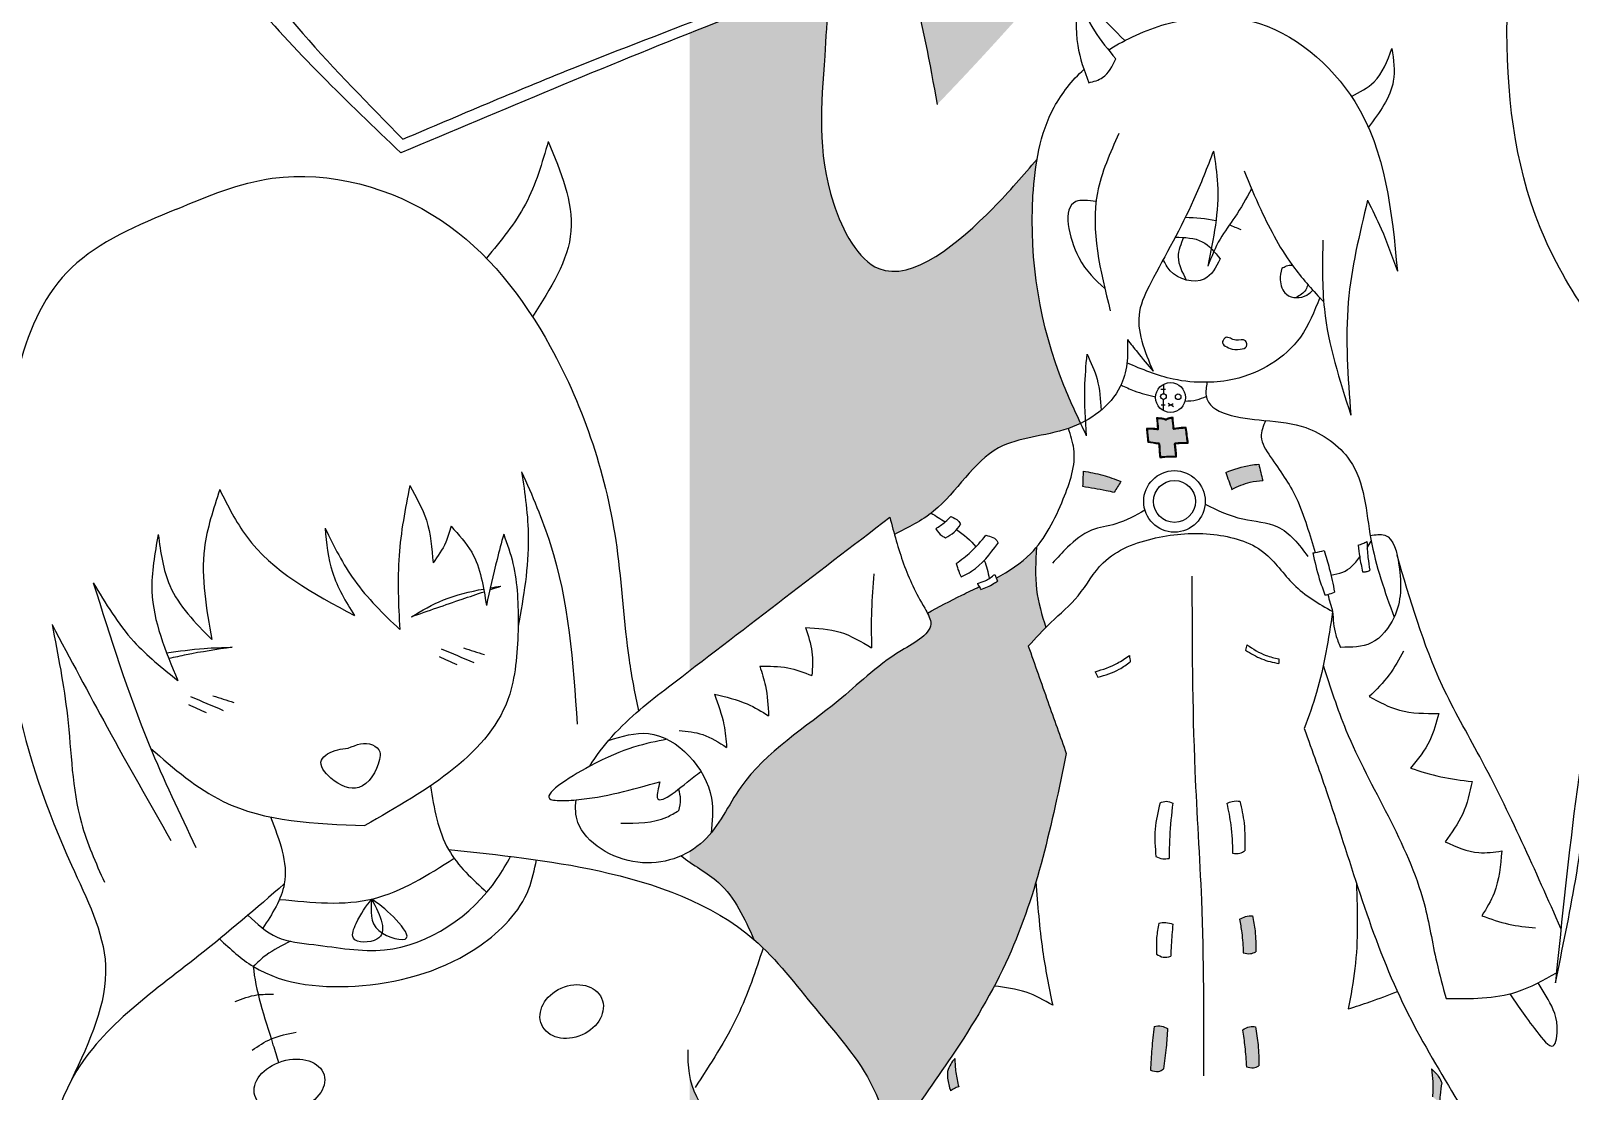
# Model space of a CAD drawing. Header units: inches. Extents: x -573 to 160, y -1 to 711.
# Drawn here: x 3.978 to 5.844, y 3.908 to 5.193 of the extents above; entities that cross this region are included whole.
import ezdxf

# ---------------------------------------------------------------- set-up
doc = ezdxf.new("R2010")
doc.units = ezdxf.units.IN
doc.header["$MEASUREMENT"] = 0
doc.layers.add('HarbyDwg', color=5, linetype='Continuous')

msp = doc.modelspace()

# ---------------------------------------------------------------- hatches: boundary and pattern name
at = {"layer": 'HarbyDwg'}
h = msp.add_hatch(color=256, dxfattribs=at)
h.dxf.hatch_style = 1
edge = h.paths.add_edge_path()
edge.add_spline(control_points=[(5.22559, 5.26639), (5.21067, 5.28538), (5.19689, 5.30531), (5.1831, 5.32523)], knot_values=[0, 0, 0, 0, 7.2551897, 7.2551897, 7.2551897, 7.2551897], degree=3, periodic=0)
edge.add_spline(control_points=[(5.1831, 5.32523), (5.19056, 5.33633), (5.19802, 5.34742), (5.20579, 5.35825)], knot_values=[12.7191653, 12.7191653, 12.7191653, 12.7191653, 16.7176119, 16.7176119, 16.7176119, 16.7176119], degree=3, periodic=0)
edge.add_spline(control_points=[(5.20579, 5.35825), (5.18645, 5.35112), (5.1277, 5.32948), (5.07069, 5.30359), (5.03245, 5.28622)], knot_values=[0, 0, 0, 0, 6.1832952, 18.7759695, 18.7759695, 18.7759695, 18.7759695], degree=3, periodic=0)
edge.add_spline(control_points=[(5.03245, 5.28622), (5.03649, 5.275), (5.05696, 5.21576), (5.06788, 5.1538), (5.07673, 5.10362)], knot_values=[2.7048048, 2.7048048, 2.7048048, 2.7048048, 6.2803908, 21.5142201, 21.5142201, 21.5142201, 21.5142201], degree=3, periodic=0)
edge.add_spline(control_points=[(5.07673, 5.10362), (5.08833, 5.11577), (5.13909, 5.16898), (5.18792, 5.22397), (5.22559, 5.26639)], knot_values=[0, 0, 0, 0, 5.0401751, 22.0592786, 22.0592786, 22.0592786, 22.0592786], degree=3, periodic=0)
h = msp.add_hatch(color=256, dxfattribs=at)
h.dxf.hatch_style = 1
edge = h.paths.add_edge_path()
edge.add_spline(control_points=[(5.0696, 4.60857), (5.07052, 4.60928), (5.1004, 4.63283), (5.13635, 4.70048), (5.20697, 4.70129), (5.23578, 4.71128)], knot_values=[13.8746824, 13.8746824, 13.8746824, 13.8746824, 14.2245921, 25.2513788, 34.0186344, 34.0186344, 34.0186344, 34.0186344], degree=3, periodic=0)
edge.add_spline(control_points=[(5.23578, 4.71128), (5.24086, 4.71304), (5.24587, 4.7151), (5.25073, 4.71745)], knot_values=[12.3273448, 12.3273448, 12.3273448, 12.3273448, 13.8746824, 13.8746824, 13.8746824, 13.8746824], degree=3, periodic=0)
edge.add_spline(control_points=[(5.25073, 4.71745), (5.24354, 4.73262), (5.20418, 4.8184), (5.18591, 4.92866), (5.19529, 5.02288), (5.19784, 5.03742)], knot_values=[1.6679385, 1.6679385, 1.6679385, 1.6679385, 6.7005043, 29.9748835, 34.3374655, 34.3374655, 34.3374655, 34.3374655], degree=3, periodic=0)
edge.add_spline(control_points=[(5.19784, 5.03742), (5.1814, 5.01824), (5.13292, 4.96164), (5.01144, 4.85829), (4.92731, 5.01587), (4.93976, 5.13381), (4.94404, 5.22438), (4.94534, 5.25557)], knot_values=[3.9433844, 3.9433844, 3.9433844, 3.9433844, 11.9532997, 27.5717332, 37.2291887, 55.0900031, 64.4137995, 64.4137995, 64.4137995, 64.4137995], degree=3, periodic=0)
edge.add_spline(control_points=[(4.94534, 5.25557), (4.89599, 5.23665), (4.83969, 5.21505), (4.78363, 5.19285), (4.7767, 5.1901)], knot_values=[0, 0, 0, 0, 15.8540301, 18.0905307, 18.0905307, 18.0905307, 18.0905307], degree=3, periodic=0)
edge.add_line((4.7767, 5.1901), (4.7767, 4.41757))
edge.add_spline(control_points=[(4.7767, 4.41757), (4.8554, 4.47788), (4.93742, 4.54078), (5.01945, 4.60369)], knot_values=[92.8459171, 92.8459171, 92.8459171, 92.8459171, 123.3378425, 123.3378425, 123.3378425, 123.3378425], degree=3, periodic=0)
edge.add_spline(control_points=[(5.01945, 4.60369), (5.02128, 4.59671), (5.02312, 4.58974), (5.02503, 4.58282)], knot_values=[0, 0, 0, 0, 2.1385249, 2.1385249, 2.1385249, 2.1385249], degree=3, periodic=0)
edge.add_spline(control_points=[(5.02503, 4.58282), (5.0405, 4.59047), (5.05596, 4.59812), (5.0696, 4.60857)], knot_values=[34.0186344, 34.0186344, 34.0186344, 34.0186344, 39.1637325, 39.1637325, 39.1637325, 39.1637325], degree=3, periodic=0)
edge = h.paths.add_edge_path()
edge.add_spline(control_points=[(5.14599, 4.03536), (5.15207, 4.04689), (5.17213, 4.08763), (5.18725, 4.13039), (5.19648, 4.16153)], knot_values=[15.8918483, 15.8918483, 15.8918483, 15.8918483, 19.8135755, 29.5701851, 29.5701851, 29.5701851, 29.5701851], degree=3, periodic=0)
edge.add_spline(control_points=[(5.19648, 4.16153), (5.21152, 4.21226), (5.22243, 4.26469), (5.23334, 4.31712)], knot_values=[0, 0, 0, 0, 15.8918483, 15.8918483, 15.8918483, 15.8918483], degree=3, periodic=0)
edge.add_spline(control_points=[(5.23334, 4.31712), (5.22587, 4.33813), (5.21044, 4.38157), (5.19509, 4.42503), (5.18717, 4.44747)], knot_values=[0, 0, 0, 0, 6.6917164, 13.8285183, 13.8285183, 13.8285183, 13.8285183], degree=3, periodic=0)
edge.add_spline(control_points=[(5.18717, 4.44747), (5.19417, 4.45505), (5.20118, 4.46264), (5.20847, 4.46995)], knot_values=[0, 0, 0, 0, 3.0975504, 3.0975504, 3.0975504, 3.0975504], degree=3, periodic=0)
edge.add_spline(control_points=[(5.20847, 4.46995), (5.20385, 4.48514), (5.19419, 4.5169), (5.19616, 4.55006), (5.19718, 4.56737)], knot_values=[0, 0, 0, 0, 4.7231737, 9.8762576, 9.8762576, 9.8762576, 9.8762576], degree=3, periodic=0)
edge.add_spline(control_points=[(5.19718, 4.56737), (5.19497, 4.5647), (5.18134, 4.54958), (5.16382, 4.53828), (5.14836, 4.52993)], knot_values=[9.2694409, 9.2694409, 9.2694409, 9.2694409, 10.3332423, 15.528928, 15.528928, 15.528928, 15.528928], degree=3, periodic=0)
edge.add_spline(control_points=[(5.14836, 4.52993), (5.14884, 4.52872), (5.14932, 4.52752), (5.14979, 4.52631)], knot_values=[0.4736276, 0.4736276, 0.4736276, 0.4736276, 0.8627626, 0.8627626, 0.8627626, 0.8627626], degree=3, periodic=0)
edge.add_spline(control_points=[(5.14979, 4.52631), (5.14831, 4.52522), (5.14226, 4.52076), (5.13521, 4.51802), (5.1299, 4.51595)], knot_values=[0, 0, 0, 0, 0.5518864, 2.2495947, 2.2495947, 2.2495947, 2.2495947], degree=3, periodic=0)
edge.add_spline(control_points=[(5.1299, 4.51595), (5.1292, 4.51713), (5.1285, 4.51831), (5.12781, 4.51949)], knot_values=[0.443258, 0.443258, 0.443258, 0.443258, 0.8541833, 0.8541833, 0.8541833, 0.8541833], degree=3, periodic=0)
edge.add_spline(control_points=[(5.12781, 4.51949), (5.12077, 4.51606), (5.09919, 4.5058), (5.07872, 4.49484), (5.06495, 4.48747)], knot_values=[0, 0, 0, 0, 2.2935591, 7.0094229, 7.0094229, 7.0094229, 7.0094229], degree=3, periodic=0)
edge.add_spline(control_points=[(5.06495, 4.48747), (5.06697, 4.48374), (5.07541, 4.4649), (5.01052, 4.43216), (4.94896, 4.36744), (4.84892, 4.30762), (4.81654, 4.23761), (4.80277, 4.22088)], knot_values=[12.4775468, 12.4775468, 12.4775468, 12.4775468, 13.6770218, 18.6102738, 28.4249714, 44.2063048, 50.7873441, 50.7873441, 50.7873441, 50.7873441], degree=3, periodic=0)
edge.add_spline(control_points=[(4.80277, 4.22088), (4.79995, 4.21746), (4.79222, 4.20904), (4.78288, 4.20206), (4.7767, 4.19843)], knot_values=[50.7873441, 50.7873441, 50.7873441, 50.7873441, 52.1341272, 54.2635575, 54.2635575, 54.2635575, 54.2635575], degree=3, periodic=0)
edge.add_line((4.7767, 4.19843), (4.7767, 4.18577))
edge.add_spline(control_points=[(4.7767, 4.18577), (4.78839, 4.17767), (4.82625, 4.15578), (4.84337, 4.11729), (4.85468, 4.09186)], knot_values=[119.0645794, 119.0645794, 119.0645794, 119.0645794, 123.2426178, 131.3750653, 131.3750653, 131.3750653, 131.3750653], degree=3, periodic=0)
edge.add_spline(control_points=[(4.85468, 4.09186), (4.85852, 4.08852), (4.86227, 4.08507), (4.86593, 4.08152)], knot_values=[38.9401481, 38.9401481, 38.9401481, 38.9401481, 40.4866607, 40.4866607, 40.4866607, 40.4866607], degree=3, periodic=0)
edge.add_spline(control_points=[(4.86593, 4.08152), (4.88892, 4.05925), (4.93267, 4.00145), (4.99841, 3.92958), (5.0159, 3.86828), (5.02249, 3.84517)], knot_values=[40.4866607, 40.4866607, 40.4866607, 40.4866607, 50.1974086, 61.9892105, 69.1214881, 69.1214881, 69.1214881, 69.1214881], degree=3, periodic=0)
edge.add_spline(control_points=[(5.02249, 3.84517), (5.04544, 3.8807), (5.09073, 3.94202), (5.13064, 4.00627), (5.14599, 4.03536)], knot_values=[29.5701851, 29.5701851, 29.5701851, 29.5701851, 42.2426327, 52.1331981, 52.1331981, 52.1331981, 52.1331981], degree=3, periodic=0)
h = msp.add_hatch(color=256, dxfattribs=at)
h.dxf.hatch_style = 1
edge = h.paths.add_edge_path()
edge.add_spline(control_points=[(5.29946, 4.64702), (5.29219, 4.64982), (5.27737, 4.65553), (5.26169, 4.65813), (5.25371, 4.65946)], knot_values=[0, 0, 0, 0, 2.3308009, 4.7523454, 4.7523454, 4.7523454, 4.7523454], degree=3, periodic=0)
edge.add_spline(control_points=[(5.25371, 4.65946), (5.25352, 4.65333), (5.25332, 4.64721), (5.25313, 4.64109)], knot_values=[0, 0, 0, 0, 1.8379056, 1.8379056, 1.8379056, 1.8379056], degree=3, periodic=0)
edge.add_spline(control_points=[(5.25313, 4.64109), (5.2626, 4.63955), (5.27542, 4.63747), (5.2881, 4.63472), (5.29142, 4.63401)], knot_values=[0, 0, 0, 0, 2.8766276, 3.8941173, 3.8941173, 3.8941173, 3.8941173], degree=3, periodic=0)
edge.add_spline(control_points=[(5.29142, 4.63401), (5.2941, 4.63834), (5.29678, 4.64268), (5.29946, 4.64702)], knot_values=[0, 0, 0, 0, 1.5295914, 1.5295914, 1.5295914, 1.5295914], degree=3, periodic=0)
edge = h.paths.add_edge_path()
edge.add_spline(control_points=[(5.37789, 4.7114), (5.37585, 4.71132), (5.37381, 4.71124), (5.3692, 4.71089), (5.36665, 4.71055), (5.36412, 4.71001)], knot_values=[2.027435, 2.027435, 2.027435, 2.027435, 2.6397128, 2.6397128, 3.432109, 3.432109, 3.432109, 3.432109], degree=3, periodic=0)
edge.add_arc((5.36391, 4.71098), 0.001, 185.24789, 282.18044, ccw=False)
edge.add_spline(control_points=[(5.36291, 4.71089), (5.36253, 4.71503), (5.36215, 4.71918), (5.36177, 4.72336), (5.36176, 4.7234), (5.36176, 4.72344)], knot_values=[3.432109, 3.432109, 3.432109, 3.432109, 4.6798219, 4.6798219, 4.6924251, 4.6924251, 4.6924251, 4.6924251], degree=3, periodic=0)
edge.add_spline(control_points=[(5.36176, 4.72344), (5.36083, 4.72347), (5.35999, 4.72345), (5.35832, 4.72311), (5.35748, 4.72282), (5.35586, 4.72215), (5.35509, 4.72178), (5.3543, 4.72141)], knot_values=[4.8672428, 4.8672428, 4.8672428, 4.8672428, 5.1537565, 5.1537565, 5.4402703, 5.4402703, 5.6954304, 5.6954304, 5.6954304, 5.6954304], degree=3, periodic=0)
edge.add_spline(control_points=[(5.35353, 4.72137), (5.3525, 4.72174), (5.35152, 4.7221), (5.34955, 4.72258), (5.34853, 4.72273), (5.34628, 4.72292), (5.34504, 4.72295), (5.34379, 4.72295)], knot_values=[5.6954304, 5.6954304, 5.6954304, 5.6954304, 6.0213394, 6.0213394, 6.3472485, 6.3472485, 6.7229393, 6.7229393, 6.7229393, 6.7229393], degree=3, periodic=0)
edge.add_spline(control_points=[(5.34379, 4.72295), (5.34411, 4.7189), (5.34443, 4.71485), (5.34476, 4.71076), (5.34476, 4.71072), (5.34477, 4.71068)], knot_values=[6.9388914, 6.9388914, 6.9388914, 6.9388914, 8.157943, 8.157943, 8.1702567, 8.1702567, 8.1702567, 8.1702567], degree=3, periodic=0)
edge.add_arc((5.34377, 4.7106), 0.001, -94.91769, 4.56717, ccw=False)
edge.add_spline(control_points=[(5.34363, 4.70961), (5.34154, 4.7099), (5.33943, 4.71007), (5.33539, 4.71026), (5.33347, 4.71029), (5.33154, 4.71031)], knot_values=[8.1702567, 8.1702567, 8.1702567, 8.1702567, 8.8172014, 8.8172014, 9.3925584, 9.3925584, 9.3925584, 9.3925584], degree=3, periodic=0)
edge.add_spline(control_points=[(5.33154, 4.71031), (5.33202, 4.70544), (5.3325, 4.70056), (5.33299, 4.69564), (5.333, 4.69559), (5.333, 4.69554)], knot_values=[9.6153524, 9.6153524, 9.6153524, 9.6153524, 11.0853441, 11.0853441, 11.1001925, 11.1001925, 11.1001925, 11.1001925], degree=3, periodic=0)
edge.add_spline(control_points=[(5.333, 4.69554), (5.3367, 4.69494), (5.3404, 4.69434), (5.34452, 4.69372), (5.34494, 4.69366), (5.34535, 4.6936)], knot_values=[11.2541217, 11.2541217, 11.2541217, 11.2541217, 12.3790291, 12.3790291, 12.5054295, 12.5054295, 12.5054295, 12.5054295], degree=3, periodic=0)
edge.add_arc((5.34521, 4.69261), 0.001, 4.56717, 81.57912, ccw=False)
edge.add_spline(control_points=[(5.3462, 4.69269), (5.34662, 4.68749), (5.34703, 4.68228), (5.34745, 4.67702), (5.34746, 4.67697), (5.34746, 4.67692)], knot_values=[12.5054295, 12.5054295, 12.5054295, 12.5054295, 14.0722951, 14.0722951, 14.088122, 14.088122, 14.088122, 14.088122], degree=3, periodic=0)
edge.add_spline(control_points=[(5.34746, 4.67692), (5.34988, 4.67715), (5.3523, 4.67737), (5.35762, 4.67772), (5.36053, 4.6778), (5.36427, 4.67777), (5.36511, 4.67776), (5.36596, 4.67775)], knot_values=[14.2911625, 14.2911625, 14.2911625, 14.2911625, 15.0178247, 15.0178247, 15.8799017, 15.8799017, 16.1326732, 16.1326732, 16.1326732, 16.1326732], degree=3, periodic=0)
edge.add_spline(control_points=[(5.36596, 4.67775), (5.36551, 4.68266), (5.36506, 4.68756), (5.3646, 4.69251), (5.3646, 4.69256), (5.36459, 4.69261)], knot_values=[16.3548886, 16.3548886, 16.3548886, 16.3548886, 17.8316708, 17.8316708, 17.8465878, 17.8465878, 17.8465878, 17.8465878], degree=3, periodic=0)
edge.add_arc((5.36559, 4.6927), 0.001, 96.86599, 185.24789, ccw=False)
edge.add_spline(control_points=[(5.36547, 4.69369), (5.36783, 4.69398), (5.3702, 4.69418), (5.37496, 4.69433), (5.37733, 4.6943), (5.3798, 4.69424), (5.37991, 4.69424), (5.38002, 4.69424)], knot_values=[17.8465878, 17.8465878, 17.8465878, 17.8465878, 18.5526205, 18.5526205, 19.2586532, 19.2586532, 19.2906453, 19.2906453, 19.2906453, 19.2906453], degree=3, periodic=0)
edge.add_spline(control_points=[(5.38002, 4.69424), (5.37932, 4.6999), (5.37861, 4.70556), (5.37791, 4.71128), (5.3779, 4.71134), (5.37789, 4.7114)], knot_values=[0.1158863, 0.1158863, 0.1158863, 0.1158863, 1.8275807, 1.8275807, 1.8448705, 1.8448705, 1.8448705, 1.8448705], degree=3, periodic=0)
edge = h.paths.add_edge_path()
edge.add_spline(control_points=[(5.47141, 4.64809), (5.46979, 4.6547), (5.46818, 4.66131), (5.46656, 4.66791)], knot_values=[0, 0, 0, 0, 2.0403071, 2.0403071, 2.0403071, 2.0403071], degree=3, periodic=0)
edge.add_spline(control_points=[(5.46656, 4.66791), (5.46324, 4.66755), (5.44951, 4.66605), (5.43642, 4.66147), (5.42649, 4.658)], knot_values=[0, 0, 0, 0, 0.9993635, 4.1369419, 4.1369419, 4.1369419, 4.1369419], degree=3, periodic=0)
edge.add_spline(control_points=[(5.42649, 4.658), (5.42895, 4.65112), (5.43141, 4.64423), (5.43387, 4.63734)], knot_values=[0, 0, 0, 0, 2.1940487, 2.1940487, 2.1940487, 2.1940487], degree=3, periodic=0)
edge.add_spline(control_points=[(5.43387, 4.63734), (5.44118, 4.64077), (5.45317, 4.64638), (5.46629, 4.64761), (5.47141, 4.64809)], knot_values=[0, 0, 0, 0, 2.3970352, 3.9302289, 3.9302289, 3.9302289, 3.9302289], degree=3, periodic=0)
h = msp.add_hatch(color=256, dxfattribs=at)
h.dxf.hatch_style = 1
edge = h.paths.add_edge_path()
edge.add_spline(control_points=[(5.10295, 3.91322), (5.10156, 3.91905), (5.09887, 3.93036), (5.09842, 3.94198), (5.0982, 3.94762)], knot_values=[0, 0, 0, 0, 1.7915254, 3.4803086, 3.4803086, 3.4803086, 3.4803086], degree=3, periodic=0)
edge.add_spline(control_points=[(5.0982, 3.94762), (5.09642, 3.9454), (5.09261, 3.94065), (5.09037, 3.93498), (5.08918, 3.93196)], knot_values=[0, 0, 0, 0, 0.8497092, 1.8162286, 1.8162286, 1.8162286, 1.8162286], degree=3, periodic=0)
edge.add_spline(control_points=[(5.08918, 3.93196), (5.08916, 3.92918), (5.08912, 3.92111), (5.09145, 3.91333), (5.09298, 3.90824)], knot_values=[0, 0, 0, 0, 0.8307762, 2.4135888, 2.4135888, 2.4135888, 2.4135888], degree=3, periodic=0)
edge.add_spline(control_points=[(5.09298, 3.90824), (5.0943, 3.90925), (5.0973, 3.91153), (5.10092, 3.91262), (5.10295, 3.91322)], knot_values=[0, 0, 0, 0, 0.4956741, 1.1226551, 1.1226551, 1.1226551, 1.1226551], degree=3, periodic=0)
edge = h.paths.add_edge_path()
edge.add_spline(control_points=[(5.35109, 3.93498), (5.35226, 3.94356), (5.35448, 3.95983), (5.35553, 3.97622), (5.35603, 3.98397)], knot_values=[0, 0, 0, 0, 2.5965977, 4.9256841, 4.9256841, 4.9256841, 4.9256841], degree=3, periodic=0)
edge.add_spline(control_points=[(5.35603, 3.98397), (5.35368, 3.98525), (5.34856, 3.98805), (5.34278, 3.98695), (5.33964, 3.98636)], knot_values=[0, 0, 0, 0, 0.7773142, 1.7025346, 1.7025346, 1.7025346, 1.7025346], degree=3, periodic=0)
edge.add_spline(control_points=[(5.33964, 3.98636), (5.33866, 3.9773), (5.33677, 3.95973), (5.3357, 3.94209), (5.33518, 3.93354)], knot_values=[0, 0, 0, 0, 2.7336056, 5.3006935, 5.3006935, 5.3006935, 5.3006935], degree=3, periodic=0)
edge.add_spline(control_points=[(5.33518, 3.93354), (5.33856, 3.93241), (5.34423, 3.93051), (5.34912, 3.93369), (5.35109, 3.93498)], knot_values=[0, 0, 0, 0, 0.9994287, 1.6754984, 1.6754984, 1.6754984, 1.6754984], degree=3, periodic=0)
edge = h.paths.add_edge_path()
edge.add_spline(control_points=[(5.46681, 3.93852), (5.46666, 3.94706), (5.46639, 3.96304), (5.46382, 3.97881), (5.46263, 3.98615)], knot_values=[0, 0, 0, 0, 2.558091, 4.7873097, 4.7873097, 4.7873097, 4.7873097], degree=3, periodic=0)
edge.add_spline(control_points=[(5.46263, 3.98615), (5.46017, 3.98638), (5.45452, 3.98689), (5.44966, 3.98385), (5.44691, 3.98214)], knot_values=[0, 0, 0, 0, 0.7219401, 1.6613773, 1.6613773, 1.6613773, 1.6613773], degree=3, periodic=0)
edge.add_spline(control_points=[(5.44691, 3.98214), (5.4479, 3.97537), (5.45006, 3.96054), (5.45101, 3.94559), (5.45153, 3.93746)], knot_values=[0, 0, 0, 0, 2.051096, 4.4927456, 4.4927456, 4.4927456, 4.4927456], degree=3, periodic=0)
edge.add_spline(control_points=[(5.45153, 3.93746), (5.45442, 3.93677), (5.45966, 3.93551), (5.46459, 3.93759), (5.46681, 3.93852)], knot_values=[0, 0, 0, 0, 0.864678, 1.5676256, 1.5676256, 1.5676256, 1.5676256], degree=3, periodic=0)
edge = h.paths.add_edge_path()
edge.add_spline(control_points=[(5.68545, 3.89284), (5.68576, 3.89629), (5.68652, 3.90475), (5.6876, 3.91318), (5.68824, 3.91816)], knot_values=[0, 0, 0, 0, 1.0406961, 2.5480408, 2.5480408, 2.5480408, 2.5480408], degree=3, periodic=0)
edge.add_spline(control_points=[(5.68824, 3.91816), (5.68725, 3.92048), (5.68447, 3.92697), (5.67926, 3.93182), (5.67591, 3.93493)], knot_values=[0, 0, 0, 0, 0.7502267, 2.1011337, 2.1011337, 2.1011337, 2.1011337], degree=3, periodic=0)
edge.add_spline(control_points=[(5.67591, 3.93493), (5.67661, 3.92984), (5.67816, 3.9186), (5.67745, 3.90726), (5.67706, 3.90106)], knot_values=[0, 0, 0, 0, 1.5381579, 3.3970357, 3.3970357, 3.3970357, 3.3970357], degree=3, periodic=0)
edge.add_spline(control_points=[(5.67706, 3.90106), (5.67956, 3.89942), (5.68296, 3.8972), (5.68493, 3.89374), (5.68545, 3.89284)], knot_values=[0, 0, 0, 0, 0.8761099, 1.1864214, 1.1864214, 1.1864214, 1.1864214], degree=3, periodic=0)
edge = h.paths.add_edge_path()
edge.add_spline(control_points=[(5.46311, 4.07682), (5.46305, 4.08538), (5.46295, 4.10012), (5.46012, 4.11458), (5.45893, 4.12065)], knot_values=[0, 0, 0, 0, 2.558091, 4.411066, 4.411066, 4.411066, 4.411066], degree=3, periodic=0)
edge.add_spline(control_points=[(5.45893, 4.12065), (5.45612, 4.12049), (5.45059, 4.12016), (5.44565, 4.11768), (5.44322, 4.11647)], knot_values=[0, 0, 0, 0, 0.834733, 1.6411298, 1.6411298, 1.6411298, 1.6411298], degree=3, periodic=0)
edge.add_spline(control_points=[(5.44322, 4.11647), (5.44421, 4.11103), (5.44668, 4.09758), (5.4474, 4.08391), (5.44783, 4.07577)], knot_values=[0, 0, 0, 0, 1.6577013, 4.0993509, 4.0993509, 4.0993509, 4.0993509], degree=3, periodic=0)
edge.add_spline(control_points=[(5.44783, 4.07577), (5.45072, 4.07508), (5.45596, 4.07382), (5.4609, 4.07589), (5.46311, 4.07682)], knot_values=[0, 0, 0, 0, 0.864678, 1.5676256, 1.5676256, 1.5676256, 1.5676256], degree=3, periodic=0)
h = msp.add_hatch(color=256, dxfattribs=at)
h.dxf.hatch_style = 1
edge = h.paths.add_edge_path()
edge.add_spline(control_points=[(4.88149, 3.16078), (4.8823, 3.16346), (4.90821, 3.24993), (4.94946, 3.3849), (5.04089, 3.5125), (5.05909, 3.57625), (5.06298, 3.59239)], knot_values=[4.7405724, 4.7405724, 4.7405724, 4.7405724, 5.5789837, 31.753194, 46.7366164, 51.7047482, 51.7047482, 51.7047482, 51.7047482], degree=3, periodic=0)
edge.add_spline(control_points=[(5.06298, 3.59239), (5.0369, 3.60039), (4.99498, 3.61453), (4.95214, 3.62584), (4.93565, 3.63019)], knot_values=[0, 0, 0, 0, 8.1713369, 13.2858075, 13.2858075, 13.2858075, 13.2858075], degree=3, periodic=0)
edge.add_spline(control_points=[(4.93565, 3.63019), (4.90961, 3.69799), (4.86962, 3.80211), (4.78391, 3.8891), (4.7767, 3.92658)], knot_values=[3.1523778, 3.1523778, 3.1523778, 3.1523778, 25.0568221, 36.7895053, 36.7895053, 36.7895053, 36.7895053], degree=3, periodic=0)
edge.add_line((4.7767, 3.92658), (4.7767, 3.18554))
edge.add_spline(control_points=[(4.7767, 3.18554), (4.81486, 3.1803), (4.84965, 3.17193), (4.88149, 3.16078)], knot_values=[11.5494221, 11.5494221, 11.5494221, 11.5494221, 19.4723393, 19.4723393, 19.4723393, 19.4723393], degree=3, periodic=0)

# ---------------------------------------------------------------- linework, layer by layer
for centre, radius in [((5.35965, 4.74871), 0.0181), ((5.35106, 4.74985), 0.00341), ((5.36888, 4.74961), 0.00341), ((5.36438, 4.62275), 0.03729), ((5.36438, 4.62275), 0.02542)]:
    msp.add_circle(centre, radius, dxfattribs=at)
at = {"layer": 'HarbyDwg', "extrusion": (0, 0, -1)}
for centre, start, end in [((-5.35387, 4.72231), 244.49146, 290.12191), ((-5.34377, 4.7106), 175.43283, 278.06934), ((-5.36391, 4.71098), 257.81956, 354.75211), ((-5.34521, 4.69261), 98.42088, 175.43283), ((-5.36559, 4.6927), 354.75211, 83.13401)]:
    msp.add_arc(centre, 0.001, start, end, dxfattribs=at)
at = {"layer": 'HarbyDwg'}
for centre, major_axis, ratio in [((4.63386, 4.0045), (-0.03631, -0.01607), 0.7821442), ((4.29186, 3.91525), (-0.04197, -0.0125), 0.6930868)]:
    msp.add_ellipse(centre, major_axis=major_axis, ratio=ratio, dxfattribs=at)
for points in [[(4.09373, 5.47639), (4.09121, 5.4611), (4.1107, 5.41808), (4.24229, 5.23599), (4.42694, 5.04519)], [(4.09373, 5.47639), (4.16084, 5.38128), (4.30804, 5.18995), (4.42946, 5.06172)], [(5.95538, 4.73082), (5.81386, 4.93993), (5.7895, 5.46638)], [(6.0952, 5.10367), (5.9499, 5.19857), (5.7895, 5.46638)], [(5.1831, 5.32523), (5.23207, 5.25831), (5.30421, 5.18129)], [(5.02311, 5.31164), (5.04393, 5.25238), (5.07673, 5.10362)], [(4.94693, 5.29518), (4.94053, 5.16267), (4.95106, 4.98437), (5.00609, 4.905), (5.14419, 4.97794), (5.19784, 5.03742)], [(4.42946, 5.06172), (4.63453, 5.14745), (4.81322, 5.21704), (4.94589, 5.26905)], [(4.94534, 5.25557), (4.79749, 5.19833), (4.42694, 5.04519)], [(5.24717, 5.2352), (5.24717, 5.17521), (5.26045, 5.13008)], [(5.24717, 5.2352), (5.26735, 5.19326), (5.29338, 5.15928)], [(5.57886, 5.1136), (5.60624, 5.13114), (5.62801, 5.17149)], [(5.62801, 5.17149), (5.62961, 5.1322), (5.59936, 5.07617)], [(5.26045, 5.13008), (5.27736, 5.13649), (5.29338, 5.15928)], [(4.60554, 5.05903), (4.57792, 4.98318), (4.53048, 4.91764)], [(4.60554, 5.05903), (4.63303, 4.95044), (4.5864, 4.8466)], [(5.29699, 5.06874), (5.27112, 4.99689), (5.28664, 4.85377)], [(5.41168, 5.04734), (5.38763, 4.98818), (5.33584, 4.88772), (5.32204, 4.85295), (5.33854, 4.78053)], [(5.41168, 5.04734), (5.41661, 5.00728), (5.4049, 4.90806)], [(5.44867, 5.02331), (5.46902, 4.97647), (5.50972, 4.90559), (5.54525, 4.86453)], [(5.45789, 5.00155), (5.43758, 4.96722), (5.41969, 4.94072), (5.4049, 4.90806)], [(5.26944, 4.98618), (5.24474, 4.98611), (5.24843, 4.91847), (5.28, 4.88079)], [(5.5984, 4.98768), (5.57507, 4.8643), (5.57816, 4.72747)], [(5.5984, 4.98768), (5.61482, 4.95319), (5.63458, 4.90187)], [(4.15504, 4.97696), (4.02778, 4.90587), (3.94543, 4.64209), (3.9604, 4.38393), (4.02778, 4.18189), (4.06895, 4.06029), (4.02778, 3.92186)], [(5.36529, 4.94303), (5.39794, 4.93756), (5.41975, 4.91662)], [(5.37551, 4.94264), (5.36891, 4.91916), (5.37878, 4.89111)], [(5.54425, 4.93949), (5.54609, 4.85567), (5.57816, 4.72747)], [(5.41975, 4.91662), (5.40048, 4.8922), (5.35913, 4.90238), (5.35084, 4.916)], [(5.49432, 4.90525), (5.49262, 4.89123), (5.50002, 4.87385), (5.52501, 4.87285), (5.53204, 4.8789)], [(5.54046, 4.8697), (5.51706, 4.82202), (5.43669, 4.77087), (5.40378, 4.76712), (5.36285, 4.77093), (5.30677, 4.79059)], [(5.5261, 4.88556), (5.52341, 4.87924), (5.51175, 4.86977)], [(6.00213, 4.87339), (5.89258, 4.50493), (5.82602, 4.03932)], [(5.3073, 4.81883), (5.30663, 4.78939), (5.2986, 4.76196), (5.23578, 4.71128), (5.15134, 4.68769), (5.07235, 4.61075), (5.02503, 4.58282)], [(5.3073, 4.81883), (5.31945, 4.80359), (5.33854, 4.78053)], [(5.43443, 4.8071), (5.42275, 4.81657), (5.42648, 4.82131), (5.43867, 4.8181), (5.45052, 4.81725), (5.45221, 4.81251), (5.43443, 4.8071)], [(5.25791, 4.70238), (5.25578, 4.76024), (5.25844, 4.80112)], [(5.25844, 4.80112), (5.27054, 4.77101), (5.27559, 4.73335)], [(5.29956, 4.76398), (5.31543, 4.75687), (5.34158, 4.74966)], [(5.3479, 4.75871), (5.35348, 4.75887)], [(5.35106, 4.76464), (5.35096, 4.75326)], [(5.40378, 4.76712), (5.40275, 4.75094), (5.47268, 4.72098), (5.52366, 4.71222), (5.57665, 4.67287), (5.60239, 4.57703), (5.63058, 4.48244)], [(5.34843, 4.73981), (5.35332, 4.74002)], [(5.35061, 4.74648), (5.35077, 4.73293)], [(5.35678, 4.73842), (5.36296, 4.74152)], [(5.35681, 4.74172), (5.36336, 4.7379)], [(5.37719, 4.74422), (5.3912, 4.74594), (5.4029, 4.75001)], [(5.42649, 4.658), (5.45665, 4.66665), (5.46656, 4.66791)], [(5.46656, 4.66791), (5.47141, 4.64809)], [(4.57327, 4.65881), (4.58135, 4.57889), (4.56923, 4.47153)], [(4.57327, 4.65881), (4.608, 4.57163), (4.6406, 4.35272)], [(5.25371, 4.65946), (5.25313, 4.64109)], [(5.25371, 4.65946), (5.27744, 4.65467), (5.29946, 4.64702)], [(5.29946, 4.64702), (5.29142, 4.63401)], [(5.42649, 4.658), (5.43387, 4.63734)], [(5.43387, 4.63734), (5.45623, 4.64599), (5.47141, 4.64809)], [(4.20744, 4.63701), (4.18887, 4.56598), (4.19775, 4.45539)], [(4.20744, 4.63701), (4.23974, 4.58051), (4.37057, 4.48445)], [(4.4376, 4.64186), (4.42468, 4.5571), (4.42548, 4.4675)], [(4.4376, 4.64186), (4.45779, 4.59988), (4.46586, 4.54822)], [(5.25313, 4.64109), (5.28146, 4.63611), (5.29142, 4.63401)], [(5.32866, 4.61203), (5.29327, 4.59553), (5.26386, 4.58783), (5.2348, 4.56718), (5.21659, 4.54793)], [(5.40151, 4.61928), (5.44742, 4.60151), (5.48909, 4.59206), (5.52621, 4.55601)], [(4.33504, 4.59019), (4.34392, 4.53692), (4.37057, 4.48445)], [(4.33504, 4.59019), (4.37057, 4.52723), (4.42548, 4.4675)], [(4.48767, 4.59262), (4.48121, 4.57324), (4.46586, 4.54822)], [(4.48767, 4.59262), (4.5127, 4.56113), (4.53047, 4.49656)], [(5.07507, 4.5896), (5.08661, 4.59789), (5.09357, 4.60447)], [(5.07507, 4.5896), (5.08289, 4.58088), (5.08677, 4.57875)], [(5.08677, 4.57875), (5.09732, 4.58537), (5.10523, 4.59503)], [(5.09357, 4.60447), (5.10244, 4.59921), (5.10523, 4.59503)], [(4.13284, 4.58264), (4.12522, 4.51408), (4.15655, 4.40574)], [(4.13284, 4.58264), (4.14687, 4.52077), (4.19775, 4.45539)], [(4.55147, 4.58293), (4.54339, 4.55226), (4.53047, 4.49656)], [(4.55147, 4.58293), (4.56277, 4.54741), (4.56923, 4.47153)], [(5.09988, 4.54738), (5.11774, 4.56176), (5.13592, 4.58175)], [(5.106, 4.53135), (5.1184, 4.53813), (5.15047, 4.57167)], [(5.13592, 4.58175), (5.14982, 4.57389), (5.15047, 4.57167)], [(5.18717, 4.44747), (5.21477, 4.47611), (5.24767, 4.50847), (5.27793, 4.54826), (5.34161, 4.5785), (5.41192, 4.58265), (5.47268, 4.56102), (5.50892, 4.52209), (5.55612, 4.48919)], [(5.60162, 4.58142), (5.61936, 4.58173), (5.63635, 4.54565), (5.63058, 4.48244), (5.60291, 4.45122), (5.56576, 4.44592)], [(5.58691, 4.56965), (5.59287, 4.57175), (5.59764, 4.57413)], [(5.59764, 4.57413), (5.5989, 4.55476), (5.60101, 4.53934)], [(5.19718, 4.56737), (5.19727, 4.51584), (5.20847, 4.46995)], [(5.53209, 4.56034), (5.53511, 4.5609), (5.54581, 4.56321)], [(5.53209, 4.56034), (5.53993, 4.52903), (5.5468, 4.50935)], [(5.54581, 4.56321), (5.55201, 4.54152), (5.55842, 4.51262)], [(5.58691, 4.56965), (5.58885, 4.55566), (5.59231, 4.53733)], [(5.83278, 4.10498), (5.73427, 4.31352), (5.68926, 4.39905), (5.6342, 4.55779)], [(5.00017, 4.53501), (4.99726, 4.49088), (4.99726, 4.44529)], [(5.09988, 4.54738), (5.10291, 4.53812), (5.106, 4.53135)], [(5.12555, 4.5233), (5.13491, 4.52648), (5.14662, 4.53433)], [(5.14662, 4.53433), (5.14979, 4.52631)], [(5.59231, 4.53733), (5.59692, 4.53763), (5.60101, 4.53934)], [(4.05408, 4.52424), (4.12183, 4.32787), (4.17857, 4.20344)], [(4.05408, 4.52424), (4.1032, 4.45314), (4.15655, 4.40574)], [(5.12555, 4.5233), (5.1299, 4.51595)], [(5.1299, 4.51595), (5.14528, 4.52314), (5.14979, 4.52631)], [(5.38557, 4.53218), (5.38919, 4.29622), (5.39703, 4.13945), (5.39964, 3.9265)], [(5.5468, 4.50935), (5.55015, 4.51002), (5.55842, 4.51262)], [(5.55612, 4.48919), (5.53654, 4.39134), (5.52174, 4.34738)], [(5.55612, 4.48919), (5.55988, 4.46101), (5.56576, 4.44592)], [(4.00412, 4.47345), (4.07102, 4.34903), (4.14808, 4.2119)], [(4.00412, 4.47345), (4.02275, 4.36257), (4.03969, 4.23307), (4.06763, 4.16112)], [(4.56923, 4.47153), (4.55876, 4.38916), (4.38311, 4.23)], [(4.9172, 4.47002), (4.95941, 4.4642), (4.99726, 4.44529)], [(4.9172, 4.47002), (4.92497, 4.44044), (4.92497, 4.41182)], [(5.82602, 4.03932), (5.85028, 4.16313), (5.88352, 4.46285)], [(4.143, 4.43908), (4.18834, 4.44461), (4.22234, 4.44594)], [(4.22234, 4.44594), (4.16678, 4.43685), (4.14566, 4.43222)], [(4.47569, 4.4443), (4.51545, 4.42749)], [(4.5027, 4.44532), (4.52819, 4.43717)], [(5.18717, 4.44747), (5.21095, 4.38018), (5.23334, 4.31712)], [(5.4523, 4.44899), (5.45068, 4.44245)], [(5.45068, 4.44245), (5.46998, 4.43195), (5.49096, 4.42619)], [(5.4523, 4.44899), (5.47534, 4.43611), (5.49096, 4.43182)], [(5.64205, 4.44135), (5.62458, 4.41256), (5.6005, 4.38614)], [(4.47314, 4.43462), (4.49455, 4.42494)], [(4.86189, 4.42298), (4.89585, 4.42104), (4.92497, 4.41182)], [(4.86189, 4.42298), (4.86868, 4.39921), (4.87256, 4.36284)], [(5.26837, 4.4162), (5.29531, 4.42674), (5.30976, 4.43611)], [(5.2715, 4.40961), (5.29758, 4.41942), (5.31079, 4.42823)], [(5.30976, 4.43611), (5.31079, 4.42823)], [(5.49096, 4.43182), (5.49096, 4.42619)], [(5.54474, 4.42413), (5.57226, 4.34563), (5.6669, 4.13554), (5.68219, 4.06401), (5.69366, 4.02033)], [(5.26837, 4.4162), (5.2715, 4.40961)], [(4.17193, 4.3863), (4.21168, 4.36949)], [(4.19894, 4.38732), (4.22443, 4.37917)], [(4.80697, 4.38907), (4.84657, 4.37728), (4.87256, 4.36284)], [(4.80697, 4.38907), (4.81834, 4.35201), (4.82171, 4.32464)], [(5.6005, 4.38614), (5.63698, 4.36981), (5.6846, 4.36589)], [(4.16938, 4.37662), (4.19079, 4.36694)], [(5.6846, 4.36589), (5.67388, 4.33318), (5.65026, 4.29954)], [(5.52174, 4.34738), (5.55039, 4.26618), (5.64087, 4.01522), (5.76207, 3.80129), (5.7813, 3.75734), (5.78222, 3.62826)], [(4.36305, 4.3238), (4.33816, 4.31676), (4.33062, 4.30923), (4.342, 4.28748), (4.37609, 4.27612), (4.401, 4.30998), (4.40144, 4.31915), (4.39248, 4.32789), (4.36305, 4.3238)], [(4.74962, 4.33444), (4.65584, 4.30184), (4.60849, 4.26169), (4.62734, 4.26019)], [(4.67863, 4.33299), (4.727, 4.34139), (4.80328, 4.26292), (4.80277, 4.22088)], [(4.764, 4.34528), (4.79264, 4.34022), (4.82171, 4.32464)], [(4.12369, 4.32337), (4.21166, 4.25917), (4.38311, 4.23)], [(5.23334, 4.31712), (5.16317, 4.07042), (5.09462, 3.95051), (4.97532, 3.75905), (4.93565, 3.63019)], [(4.78183, 4.28913), (4.79055, 4.29543)], [(5.65026, 4.29954), (5.68721, 4.28897), (5.72515, 4.28335)], [(4.46273, 4.27813), (4.48466, 4.20078), (4.53101, 4.14889)], [(4.62734, 4.26019), (4.63945, 4.26111), (4.74075, 4.283)], [(4.74075, 4.283), (4.73768, 4.264), (4.78183, 4.28913)], [(4.76338, 4.27411), (4.76541, 4.26194), (4.76334, 4.24787)], [(5.72515, 4.28335), (5.71368, 4.24394), (5.69227, 4.21019)], [(5.34689, 4.25744), (5.34093, 4.22542), (5.34196, 4.19237)], [(5.34689, 4.25744), (5.35459, 4.25933), (5.36229, 4.25724)], [(5.36229, 4.25724), (5.35859, 4.21618), (5.35798, 4.19012)], [(5.42789, 4.25679), (5.43449, 4.25926), (5.44377, 4.25947)], [(5.42789, 4.25679), (5.43263, 4.23039), (5.4349, 4.19657)], [(5.44377, 4.25947), (5.44873, 4.23266), (5.44976, 4.19946)], [(4.26897, 4.24032), (4.28564, 4.15916), (4.25954, 4.10539)], [(4.69364, 4.23265), (4.74928, 4.24026), (4.76334, 4.24787)], [(4.48466, 4.20078), (4.6671, 4.17489), (4.85468, 4.09186), (4.92958, 4.00782), (4.99903, 3.91252), (5.02249, 3.84517)], [(5.4349, 4.19657), (5.44357, 4.19636), (5.44976, 4.19946)], [(5.69227, 4.21019), (5.73322, 4.19724), (5.76102, 4.19912)], [(5.76102, 4.19912), (5.75174, 4.14809), (5.73707, 4.12065)], [(4.20713, 4.09245), (4.24816, 4.05905), (4.3802, 4.03609), (4.52255, 4.08427), (4.58196, 4.15317), (4.59131, 4.18839)], [(4.24154, 4.12121), (4.27684, 4.0947), (4.32132, 4.08568), (4.40706, 4.07924), (4.54373, 4.16558), (4.55991, 4.19254)], [(4.28015, 4.14048), (4.39354, 4.14129), (4.49139, 4.19027)], [(5.34196, 4.19237), (5.35015, 4.18977), (5.35798, 4.19012)], [(5.19648, 4.16153), (5.2046, 4.07869), (5.2168, 4.01208)], [(4.28564, 4.15916), (4.18201, 4.07225), (4.02778, 3.92186), (3.99089, 3.73963), (3.98492, 3.55516)], [(5.58499, 4.15993), (5.5831, 4.05679), (5.57502, 4.00765)], [(4.39158, 4.14082), (4.3726, 4.11128), (4.36932, 4.09363), (4.3979, 4.09228), (4.39158, 4.14082)], [(4.39158, 4.14082), (4.41801, 4.1191), (4.4339, 4.09389), (4.40029, 4.10256), (4.39158, 4.14082)], [(5.34539, 4.11152), (5.3428, 4.09418), (5.34279, 4.07413)], [(5.34539, 4.11152), (5.35392, 4.11242), (5.36247, 4.11032)], [(5.36247, 4.11032), (5.36046, 4.08494), (5.36001, 4.07152)], [(5.44322, 4.11647), (5.45065, 4.1196), (5.45893, 4.12065)], [(5.44322, 4.11647), (5.44592, 4.10011), (5.44783, 4.07577)], [(5.45893, 4.12065), (5.46202, 4.10238), (5.46311, 4.07682)], [(5.73707, 4.12065), (5.76904, 4.1105), (5.80213, 4.10599)], [(4.29302, 4.08965), (4.26338, 4.07263), (4.248, 4.05914)], [(4.86593, 4.08152), (4.83492, 3.99929), (4.78337, 3.91251)], [(5.34279, 4.07413), (5.35052, 4.07045), (5.36001, 4.07152)], [(5.44783, 4.07577), (5.45641, 4.0747), (5.46311, 4.07682)], [(5.69366, 4.02033), (5.77943, 4.02852), (5.82725, 4.05137)], [(5.2168, 4.01208), (5.18481, 4.02788), (5.14599, 4.03536)], [(5.77075, 4.02603), (5.80338, 3.98035), (5.82321, 3.96286), (5.82817, 3.98618), (5.81476, 4.0232), (5.80529, 4.03947)], [(4.22597, 4.01677), (4.25252, 4.0247), (4.27253, 4.02542)], [(5.57502, 4.00765), (5.60127, 4.0164), (5.63453, 4.02877)], [(4.24655, 3.95778), (4.26972, 3.97134), (4.30015, 3.97943)], [(5.33964, 3.98636), (5.33693, 3.95916), (5.33518, 3.93354)], [(5.33964, 3.98636), (5.34887, 3.98699), (5.35603, 3.98397)], [(5.35603, 3.98397), (5.35428, 3.96075), (5.35109, 3.93498)], [(5.44691, 3.98214), (5.45541, 3.98615), (5.46263, 3.98615)], [(5.44691, 3.98214), (5.44962, 3.96181), (5.45153, 3.93746)], [(5.46263, 3.98615), (5.46571, 3.96407), (5.46681, 3.93852)], [(4.77454, 3.95795), (4.77621, 3.92937), (4.83814, 3.82633), (4.93565, 3.63019)], [(5.0982, 3.94762), (5.0932, 3.94075), (5.08918, 3.93196)], [(5.0982, 3.94762), (5.09939, 3.93078), (5.10295, 3.91322)], [(5.45153, 3.93746), (5.46011, 3.9364), (5.46681, 3.93852)], [(5.08918, 3.93196), (5.08942, 3.92366), (5.09298, 3.90824)], [(5.33518, 3.93354), (5.34505, 3.93195), (5.35109, 3.93498)], [(5.67591, 3.93493), (5.68495, 3.9249), (5.68824, 3.91816)], [(5.67591, 3.93493), (5.67755, 3.91964), (5.67706, 3.90106)], [(5.68824, 3.91816), (5.68643, 3.9032), (5.68545, 3.89284)], [(5.10295, 3.91322), (5.09707, 3.91103), (5.09298, 3.90824)]]:
    msp.add_spline(points, degree=3, dxfattribs=at)
for points, knots in [([(5.28461, 5.16975), (5.30575, 5.18356), (5.36314, 5.20942), (5.47885, 5.21697), (5.61557, 5.10095), (5.62766, 4.97437), (5.63458, 4.90187)], [50.5520578, 50.5520578, 50.5520578, 50.5520578, 57.8512783, 68.2866715, 84.1080636, 105.3162669, 105.3162669, 105.3162669, 105.3162669]), ([(5.25791, 4.70238), (5.24826, 4.72255), (5.20512, 4.81277), (5.18218, 4.9512), (5.20453, 5.08845), (5.24016, 5.13289), (5.25468, 5.14641)], [0, 0, 0, 0, 6.7005043, 29.9748835, 41.0170733, 46.8588085, 46.8588085, 46.8588085, 46.8588085]), ([(4.15504, 4.97696), (4.19301, 4.99285), (4.29643, 5.03614), (4.48854, 4.98321), (4.62842, 4.80035), (4.69103, 4.60792), (4.69774, 4.45403), (4.71052, 4.38956), (4.7149, 4.36909)], [0, 0, 0, 0, 12.1920293, 33.2081465, 53.5033275, 79.1200064, 92.8582881, 99.2219472, 99.2219472, 99.2219472, 99.2219472]), ([(5.35387, 4.72231), (5.35296, 4.72264), (5.34939, 4.72395), (5.34556, 4.72395), (5.3427, 4.72396)], [5.6954304, 5.6954304, 5.6954304, 5.6954304, 5.9849143, 6.8303183, 6.8303183, 6.8303183, 6.8303183]), ([(5.35353, 4.72137), (5.3525, 4.72174), (5.35152, 4.7221), (5.34955, 4.72258), (5.34853, 4.72273), (5.34628, 4.72292), (5.34504, 4.72295), (5.34379, 4.72295)], [5.6954304, 5.6954304, 5.6954304, 5.6954304, 6.0213394, 6.0213394, 6.3472485, 6.3472485, 6.7229393, 6.7229393, 6.7229393, 6.7229393]), ([(5.34379, 4.72295), (5.34411, 4.7189), (5.34443, 4.71485), (5.34476, 4.71076), (5.34476, 4.71072), (5.34477, 4.71068)], [6.9388914, 6.9388914, 6.9388914, 6.9388914, 8.157943, 8.157943, 8.1702567, 8.1702567, 8.1702567, 8.1702567]), ([(5.36268, 4.7244), (5.36175, 4.72445), (5.35867, 4.7246), (5.35585, 4.72325), (5.35387, 4.72231)], [4.77971027, 4.77971027, 4.77971027, 4.77971027, 5.05529079, 5.69543037, 5.69543037, 5.69543037, 5.69543037]), ([(5.36176, 4.72344), (5.36083, 4.72347), (5.35999, 4.72345), (5.35832, 4.72311), (5.35748, 4.72282), (5.35586, 4.72215), (5.35509, 4.72178), (5.3543, 4.72141)], [4.86724277, 4.86724277, 4.86724277, 4.86724277, 5.15375653, 5.15375653, 5.4402703, 5.4402703, 5.69543037, 5.69543037, 5.69543037, 5.69543037]), ([(5.36291, 4.71089), (5.36253, 4.71503), (5.36215, 4.71918), (5.36177, 4.72336), (5.36176, 4.7234), (5.36176, 4.72344)], [3.432109, 3.432109, 3.432109, 3.432109, 4.6798219, 4.6798219, 4.6924251, 4.6924251, 4.6924251, 4.6924251]), ([(5.47475, 4.72078), (5.47203, 4.7142), (5.46574, 4.699), (5.48724, 4.66693), (5.51051, 4.63517), (5.52473, 4.59402), (5.53182, 4.57162), (5.53511, 4.5609)], [0, 0, 0, 0, 2.0237894, 4.672263, 10.5606682, 14.220028, 17.5797185, 17.5797185, 17.5797185, 17.5797185]), ([(5.14836, 4.52993), (5.16382, 4.53828), (5.19988, 4.56154), (5.22894, 4.62005), (5.24799, 4.6749), (5.23854, 4.70306), (5.23578, 4.71128)], [9.2694409, 9.2694409, 9.2694409, 9.2694409, 14.4651266, 22.1556384, 28.3704778, 30.930953, 30.930953, 30.930953, 30.930953]), ([(5.34363, 4.70961), (5.34154, 4.7099), (5.33943, 4.71007), (5.33539, 4.71026), (5.33347, 4.71029), (5.33154, 4.71031)], [8.1702567, 8.1702567, 8.1702567, 8.1702567, 8.8172014, 8.8172014, 9.3925584, 9.3925584, 9.3925584, 9.3925584]), ([(5.33154, 4.71031), (5.33202, 4.70544), (5.3325, 4.70056), (5.33299, 4.69564), (5.333, 4.69559), (5.333, 4.69554)], [9.6153524, 9.6153524, 9.6153524, 9.6153524, 11.0853441, 11.0853441, 11.1001925, 11.1001925, 11.1001925, 11.1001925]), ([(5.37877, 4.71243), (5.37472, 4.71229), (5.36971, 4.71212), (5.36483, 4.71118), (5.36391, 4.71098)], [1.9363358, 1.9363358, 1.9363358, 1.9363358, 3.1482175, 3.432109, 3.432109, 3.432109, 3.432109]), ([(5.37789, 4.7114), (5.37585, 4.71132), (5.37381, 4.71124), (5.3692, 4.71089), (5.36665, 4.71055), (5.36412, 4.71001)], [2.027435, 2.027435, 2.027435, 2.027435, 2.6397128, 2.6397128, 3.432109, 3.432109, 3.432109, 3.432109]), ([(5.38002, 4.69424), (5.37932, 4.6999), (5.37861, 4.70556), (5.37791, 4.71128), (5.3779, 4.71134), (5.37789, 4.7114)], [0.1158863, 0.1158863, 0.1158863, 0.1158863, 1.8275807, 1.8275807, 1.8448705, 1.8448705, 1.8448705, 1.8448705]), ([(5.333, 4.69554), (5.3367, 4.69494), (5.3404, 4.69434), (5.34452, 4.69372), (5.34494, 4.69366), (5.34535, 4.6936)], [11.2541217, 11.2541217, 11.2541217, 11.2541217, 12.3790291, 12.3790291, 12.5054295, 12.5054295, 12.5054295, 12.5054295]), ([(5.3462, 4.69269), (5.34662, 4.68749), (5.34703, 4.68228), (5.34745, 4.67702), (5.34746, 4.67697), (5.34746, 4.67692)], [12.5054295, 12.5054295, 12.5054295, 12.5054295, 14.0722951, 14.0722951, 14.088122, 14.088122, 14.088122, 14.088122]), ([(5.36596, 4.67775), (5.36551, 4.68266), (5.36506, 4.68756), (5.3646, 4.69251), (5.3646, 4.69256), (5.36459, 4.69261)], [16.3548886, 16.3548886, 16.3548886, 16.3548886, 17.8316708, 17.8316708, 17.8465878, 17.8465878, 17.8465878, 17.8465878]), ([(5.36547, 4.69369), (5.36783, 4.69398), (5.3702, 4.69418), (5.37496, 4.69433), (5.37733, 4.6943), (5.3798, 4.69424), (5.37991, 4.69424), (5.38002, 4.69424)], [17.8465878, 17.8465878, 17.8465878, 17.8465878, 18.5526205, 18.5526205, 19.2586532, 19.2586532, 19.2906453, 19.2906453, 19.2906453, 19.2906453]), ([(5.36559, 4.6927), (5.36754, 4.69293), (5.37271, 4.69341), (5.37791, 4.69329), (5.38115, 4.69321)], [17.8465878, 17.8465878, 17.8465878, 17.8465878, 18.4358612, 19.4062566, 19.4062566, 19.4062566, 19.4062566]), ([(5.34655, 4.67582), (5.35069, 4.67622), (5.35752, 4.67687), (5.36437, 4.67678), (5.36705, 4.67674)], [14.1897106, 14.1897106, 14.1897106, 14.1897106, 15.4381047, 16.2437194, 16.2437194, 16.2437194, 16.2437194]), ([(5.34746, 4.67692), (5.34988, 4.67715), (5.3523, 4.67737), (5.35762, 4.67772), (5.36053, 4.6778), (5.36427, 4.67777), (5.36511, 4.67776), (5.36596, 4.67775)], [14.2911625, 14.2911625, 14.2911625, 14.2911625, 15.0178247, 15.0178247, 15.8799017, 15.8799017, 16.1326732, 16.1326732, 16.1326732, 16.1326732]), ([(5.01945, 4.60369), (5.02451, 4.58448), (5.0347, 4.54578), (5.05345, 4.50655), (5.07791, 4.46616), (5.01052, 4.43216), (4.94896, 4.36744), (4.84474, 4.30511), (4.80147, 4.20221), (4.71347, 4.17065), (4.63968, 4.21535), (4.63791, 4.25157), (4.63945, 4.26111)], [0, 0, 0, 0, 5.8893634, 11.8625795, 13.6770218, 18.6102738, 28.4249714, 44.2063048, 52.1341272, 60.5124761, 69.2220618, 72.2180446, 72.2180446, 72.2180446, 72.2180446]), ([(4.65584, 4.30184), (4.6635, 4.31451), (4.69471, 4.35475), (4.81293, 4.44531), (4.92847, 4.53391), (5.01945, 4.60369)], [76.4188923, 76.4188923, 76.4188923, 76.4188923, 80.3887789, 89.5158557, 123.3378425, 123.3378425, 123.3378425, 123.3378425]), ([(5.55397, 4.53348), (5.55901, 4.53418), (5.57281, 4.53709), (5.583, 4.54653), (5.58886, 4.55558)], [1.0062267, 1.0062267, 1.0062267, 1.0062267, 2.5043989, 5.2650363, 5.2650363, 5.2650363, 5.2650363]), ([(4.43965, 4.48308), (4.45236, 4.49047), (4.47977, 4.50641), (4.51049, 4.51353), (4.52724, 4.51661)], [0, 0, 0, 0, 4.3808599, 9.4494449, 9.4494449, 9.4494449, 9.4494449]), ([(5.06495, 4.48747), (5.07872, 4.49484), (5.09919, 4.5058), (5.12077, 4.51606), (5.12781, 4.51949)], [0, 0, 0, 0, 4.7158639, 7.0094229, 7.0094229, 7.0094229, 7.0094229]), ([(4.43965, 4.48308), (4.46012, 4.4902), (4.48947, 4.50041), (4.51891, 4.51036), (4.52782, 4.51336)], [0, 0, 0, 0, 6.5011708, 9.3225372, 9.3225372, 9.3225372, 9.3225372]), ([(4.76664, 4.19326), (4.78052, 4.18193), (4.82452, 4.15967), (4.84337, 4.11729), (4.85468, 4.09186)], [117.8188027, 117.8188027, 117.8188027, 117.8188027, 123.2426178, 131.3750653, 131.3750653, 131.3750653, 131.3750653]), ([(4.248, 4.05914), (4.25027, 4.03161), (4.26382, 3.99098), (4.27633, 3.94993), (4.27855, 3.94275)], [0, 0, 0, 0, 10.6038065, 12.8561666, 12.8561666, 12.8561666, 12.8561666])]:
    msp.add_open_spline(points, degree=3, knots=knots, dxfattribs=at)
for points in [[(5.41462, 4.96272), (5.40259, 4.96559), (5.39006, 4.96623), (5.37753, 4.96688)], [(5.44506, 4.95199), (5.44035, 4.95393), (5.43565, 4.95587), (5.4309, 4.95764)], [(5.49432, 4.90525), (5.49809, 4.90743), (5.50187, 4.90961), (5.50725, 4.90894)], [(5.3427, 4.72396), (5.34306, 4.7195), (5.34341, 4.71505), (5.34377, 4.7106)], [(5.36391, 4.71098), (5.3635, 4.71546), (5.36309, 4.71993), (5.36268, 4.7244)], [(5.34377, 4.7106), (5.33939, 4.71122), (5.33491, 4.71127), (5.33043, 4.71133)], [(5.33043, 4.71133), (5.33098, 4.70578), (5.33153, 4.70022), (5.33208, 4.69467)], [(5.38115, 4.69321), (5.38036, 4.69961), (5.37956, 4.70602), (5.37877, 4.71243)], [(5.33208, 4.69467), (5.33645, 4.69397), (5.34083, 4.69326), (5.34521, 4.69261)], [(5.34521, 4.69261), (5.34565, 4.68702), (5.3461, 4.68142), (5.34655, 4.67582)], [(5.36705, 4.67674), (5.36656, 4.68206), (5.36608, 4.68738), (5.36559, 4.6927)], [(5.0696, 4.60857), (5.07525, 4.60507), (5.08091, 4.60157), (5.08661, 4.59789)], [(5.10044, 4.58859), (5.10906, 4.58244), (5.1173, 4.57566), (5.12382, 4.56783)], [(5.59803, 4.56623), (5.59971, 4.56936), (5.60129, 4.57188), (5.60288, 4.57439)], [(5.13391, 4.55136), (5.13674, 4.54445), (5.1384, 4.53693), (5.1399, 4.52933)], [(4.53474, 4.51569), (4.53917, 4.51718), (4.5436, 4.51867), (4.54804, 4.52015)], [(4.53527, 4.51803), (4.53952, 4.51875), (4.54378, 4.51945), (4.54804, 4.52015)], [(5.55015, 4.51002), (5.55215, 4.50308), (5.55414, 4.49613), (5.55612, 4.48919)]]:
    msp.add_open_spline(points, degree=3, dxfattribs=at)

doc.saveas('drawing.dxf')
